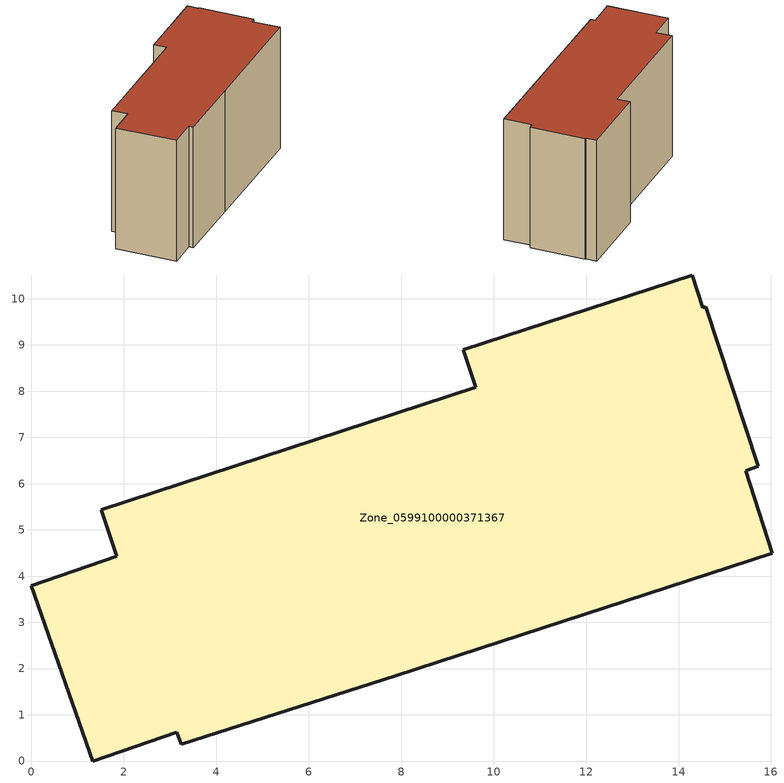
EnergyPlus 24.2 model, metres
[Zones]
Zone_0599100000371367
 floor ground (C_G): 14.3,10.51 14.52,9.8 14.59,9.83 15.73,6.37 15.45,6.28 16.02,4.5 7.89,1.84 3.24,0.36 3.15,0.62 1.33,0 0,3.79 1.85,4.42 1.51,5.44 9.62,8.08 9.35,8.9 z3.79
 wall outside (C_F): 15.73,6.37 14.59,9.83 14.52,9.8 14.3,10.51 9.35,8.9 9.62,8.08 1.51,5.44 1.85,4.42 0,3.79 1.33,0 3.15,0.62 3.24,0.36 7.89,1.84 16.02,4.5 15.45,6.28 15.73,6.37 z3.79:12.21
 roof outside (C_R): 14.52,9.8 14.3,10.51 9.35,8.9 9.62,8.08 1.51,5.44 1.85,4.42 0,3.79 1.33,0 3.15,0.62 3.24,0.36 7.89,1.84 16.02,4.5 15.45,6.28 15.73,6.37 14.59,9.83 z12.21
[BUILDING]
Pand.0599100000371367: North Axis=0; Terrain=City; Loads Convergence Tolerance Value=0.04; Temperature Convergence Tolerance Value=0.4; Solar Distribution=FullExterior; Maximum Number of Warmup Days=25; Minimum Number of Warmup Days=1
[Site:Location]
Rotterdam.The.Hague.AP_ZH_NLD Design_Conditions: Latitude=51.96; Longitude=4.45; Time Zone=1; Elevation=-4.5
[SITE:GROUNDTEMPERATURE:BUILDINGSURFACE]
18, 18, 18, 18, 18, 18, 18, 18, 18, 18, 18, 18
[MATERIAL] Thermal Absorptance=0.9; Solar Absorptance=0.7; Visible Absorptance=0.7
Name | Roughness | Thickness | Conductivity | Density | Specific Heat
G.TC.1992-2005 | MediumSmooth | 0.15 | 0.06 | 540 | 1210
F.TC.1992-2005 | Rough | 0.3 | 0.12 | 1920 | 840
R.TC.1992-2005 | MediumRough | 0.2 | 0.08 | 1500 | 1000
[CONSTRUCTION]
C_G: G.TC.1992-2005
C_F: F.TC.1992-2005
C_R: R.TC.1992-2005
[ZONE]
Zone_0599100000371367: Type=1; Multiplier=1; Ceiling Height=Autocalculate; Volume=Autocalculate; Floor Area=autocalculate; Part of Total Floor Area=Yes
[ZONEINFILTRATION:DESIGNFLOWRATE]
Infil_Zone_0599100000371367: Zone or ZoneList or Space or SpaceList=Zone_0599100000371367; Schedule=AlwaysOn; Design Flow Rate Calculation Method=Flow/Area; Flow Rate per Floor Area=0.0015; Constant Term Coefficient=1; Temperature Term Coefficient=0; Velocity Term Coefficient=0; Velocity Squared Term Coefficient=0
[HVACTEMPLATE:ZONE:IDEALLOADSAIRSYSTEM]
Zone_0599100000371367: Maximum Heating Supply Air Temperature=50; Minimum Cooling Supply Air Temperature=13; Maximum Heating Supply Air Humidity Ratio=0.0156; Minimum Cooling Supply Air Humidity Ratio=0.0077; Heating Limit=NoLimit; Cooling Limit=NoLimit; Dehumidification Control Type=ConstantSensibleHeatRatio; Cooling Sensible Heat Ratio=0.7; Dehumidification Setpoint=60; Humidification Control Type=None; Humidification Setpoint=30; Outdoor Air Method=None; Outdoor Air Flow Rate per Person=0.00944; Outdoor Air Flow Rate per Zone Floor Area=0; Outdoor Air Flow Rate per Zone=0; Demand Controlled Ventilation Type=None; Outdoor Air Economizer Type=NoEconomizer; Heat Recovery Type=None; Sensible Heat Recovery Effectiveness=0.7; Latent Heat Recovery Effectiveness=0.65
[ZONECONTROL:THERMOSTAT]
ThermostatControl_Zone_0599100000371367: Zone or ZoneList=Zone_0599100000371367; Control Type Schedule=DualSetpointControlType; Control 1=Thermostat_Zone_0599100000371367; Temperature Difference Between Cutout And Setpoint=0
[THERMOSTATSETPOINT:DUALSETPOINT]
Thermostat_Zone_0599100000371367: Heating Setpoint Temperature Schedule=HeatingSetpoint_Zone_0599100000371367; Cooling Setpoint Temperature Schedule=CoolingSetpoint_Zone_0599100000371367
[SCHEDULE:COMPACT]
HeatingSetpoint_Zone_0599100000371367: Through: 12/31, For: AllDays, Until: 24:00, 21
CoolingSetpoint_Zone_0599100000371367: Through: 12/31, For: AllDays, Until: 24:00, 24
DualSetpointControlType: Through: 12/31, For: AllDays, Until: 24:00, 4
AlwaysOn: Through: 12/31, For: AllDays, Until: 24:00, 1
